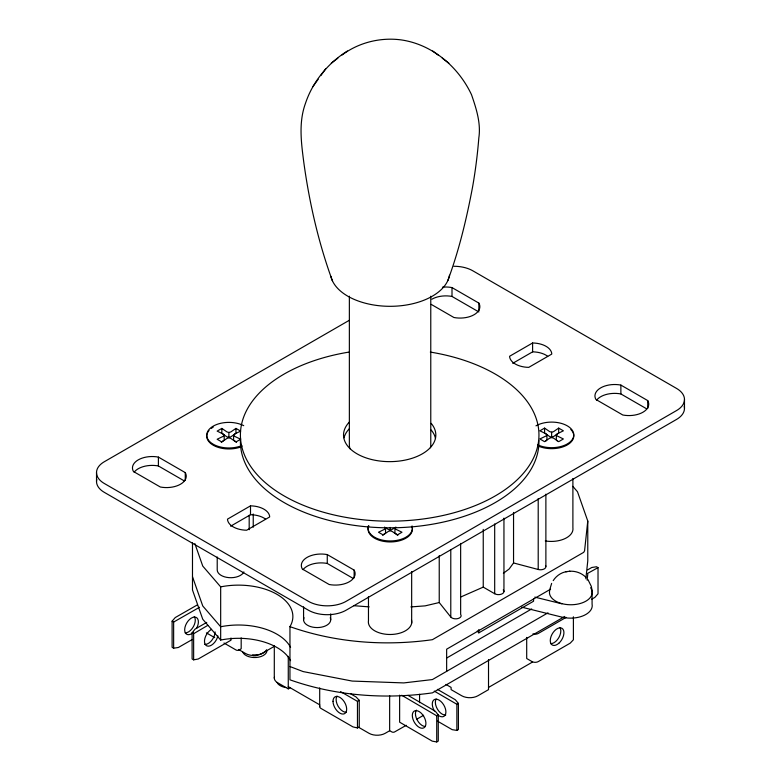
<?xml version="1.0" encoding="UTF-8"?>
<svg xmlns="http://www.w3.org/2000/svg" width="781" height="781" viewBox="0 0 781 781"><rect width="100%" height="100%" fill="white"/><g stroke="black" fill="none" stroke-linecap="round" stroke-linejoin="round"><path stroke-width="1.17" d="M197.486 604.816L175.266 617.546L172.113 621.168L172.113 647.312L173.636 648.201L178.361 647.488L192.116 639.61M173.636 648.201L173.636 622.057L172.113 621.168M206.74 622.398L195.104 629.076L192.106 632.805L192.106 658.959L193.639 659.847L198.198 659.018L230.991 640.195L230.991 637.989M193.639 659.847L193.639 633.694L207.717 625.415M274.297 678.084L274.307 645.477M274.395 677.225A11.403 6.58 0 0 0 277.636 682.731L288.267 688.871L288.277 656.323M358.567 727.267L369.062 733.32A11.403 6.58 0 0 0 385.179 733.32L389.651 730.743L389.651 695.559M488.515 659.515L488.515 689.652L477.884 695.783A11.403 6.58 0 0 1 461.756 695.783L451.106 689.623L451.106 687.407L445.922 684.42M572.824 486.348L577.491 491.766L587.771 521.034L584.569 550.83L583.7 552.333L432.401 639.688C384.945 646.395 335.195 642.656 289.956 626.645A54.348 31.377 0 0 0 276.845 594.263A54.348 31.377 0 0 0 220.672 586.873L202.757 566.088L194.859 543.576M585.848 578.799L587.771 560.914L587.771 521.034M587.127 580.176L587.771 574.211M549.697 589.782L551.65 583.397M447.738 280.769C459.033 250.486 466.54 218.944 472.534 187.235C475.414 170.922 477.513 154.482 478.821 137.964C481.067 123.213 476.273 108.559 471.529 94.735C458.398 66.717 432.176 44.332 401.092 39.89C380.503 37.137 358.694 42.506 342.088 55.002M347.428 51.009C328.127 63.036 312.693 81.634 305.498 103.268C298.449 122.578 301.271 142.786 303.838 162.653C309.383 202.826 318.463 242.647 332.394 280.769M553.221 580.615C556.248 575.802 561.588 572.141 567.328 571.536M312.849 86.711L318.17 79.291M320.835 75.581L325.609 68.933M513.547 512.424L513.547 562.955L509.153 568.988L503.374 573.303M224.196 435.183L223.278 436.276L217.147 439.254L221.843 441.968L226.988 438.424L228.892 437.897L230.795 438.424L235.95 441.968L240.646 439.254L234.515 436.276L233.597 435.183L234.515 434.08L240.646 431.112L235.95 428.398L230.795 431.942L228.892 432.469L226.988 431.942L221.843 428.398L217.147 431.112L223.278 434.08L224.196 435.183L224.196 440.113L221.238 442.202M384.613 527.068L385.531 528.171L384.613 529.264L378.482 532.232L383.188 534.946L388.333 531.412L390.236 530.875L392.14 531.412L397.285 534.946L401.99 532.232L395.85 529.264L394.932 528.171L395.85 527.068M546.934 434.89L546.017 435.983L539.886 438.961L544.582 441.675L549.726 438.131L551.63 437.604L553.534 438.131L558.679 441.675L563.384 438.961L557.253 435.983L556.336 434.89L557.253 433.787L563.384 430.819L558.679 428.105L553.534 431.649L551.63 432.176L549.726 431.649L544.582 428.105L539.886 430.819L546.017 433.787L546.934 434.89L546.934 439.82L546.017 440.923M331.3 63.115L337.841 58.214M395.567 527.497L390.236 530.387L385.755 528.083M349.312 320.288L104.664 461.532A26.691 15.405 0 0 0 104.664 483.693L308.075 601.136A26.691 15.405 0 0 0 346.461 601.136L676.531 410.572A27.14 15.669 0 0 0 676.531 388.411L473.11 270.968A26.691 15.405 0 0 0 453.927 266.272M250.506 505.854L227.476 519.15A19.671 11.364 0 0 0 246.669 530.221L269.699 516.934A19.671 11.364 0 0 0 250.506 505.854L250.506 514.718L230.62 526.199M532.603 342.986L509.573 356.282A19.671 11.364 0 0 0 528.766 367.363L551.796 354.066A19.671 11.364 0 0 0 532.603 342.986L532.603 351.85L512.717 363.331M288.267 688.871L290.21 687.758M550.566 589.196L446.644 649.187L446.644 671.348M340.584 691.605L357.464 701.348L359.25 700.323L356.068 696.955L350.913 693.977M477.25 631.019L478.812 632.844L533.56 601.233L533.56 599.017M446.673 658.032L531.705 608.946M547.979 612.841L432.401 679.568L403.797 682.916L352.182 681.071L303.145 671.582L289.956 666.535M319.859 705.985A4.393 2.538 0 0 0 320.991 708.435L352.963 726.896L357.464 727.96L359.25 726.935L359.25 700.323M564.79 616.434L432.401 692.864C384.945 699.571 335.195 695.842 289.956 679.821L289.956 626.645M566.098 617.38L538.255 633.459A4.393 2.538 0 0 1 532.945 633.86M406.266 725.295L394.376 732.051A2.167 1.25 0 0 1 392.218 732.1L389.651 730.743M416.595 719.321L423.624 715.269M488.515 687.436L532.583 662.005M437.458 721.117L452.179 729.659L456.865 730.42L456.865 704.267L458.398 703.388L455.294 699.727L437.409 689.35M456.865 730.42L458.408 729.532L458.398 703.388M199.526 607.267L173.636 622.057M273.37 646.902L261.781 653.56A11.373 6.57 0 0 1 245.683 653.57L238.508 649.48M587.537 569.925L591.773 567.494L596.489 566.752L598.021 567.641L598.021 593.785L594.868 597.387L591.695 599.203M587.458 573.488L598.021 567.641M399.628 695.158L399.628 722.181L432.205 741.12L436.725 741.95L436.725 715.806L438.268 714.918L435.32 711.237L408.004 695.354M436.725 741.95L438.268 741.071L438.268 714.918M382.573 535.19L385.531 533.101L385.531 528.171M460.624 597.055L483.244 587.117L494.685 593.726A5.428 3.134 0 0 0 501.822 593.99A5.428 3.134 0 0 0 503.218 589.938M221.843 428.398L221.843 433.328L226.988 436.872L228.892 437.399L230.795 436.872L235.95 433.328L235.95 428.398M544.582 428.105L544.582 433.035L549.726 436.579L551.63 437.106L553.534 436.579L558.679 433.035L558.679 428.105M460.644 543.42L460.644 614.393A5.428 3.134 0 0 1 457.988 618.552A5.428 3.134 0 0 1 450.783 617.019L439.234 602.542L425.157 605.861L410.884 606.915M569.515 571.253C575.46 570.843 581.513 572.932 585.76 577.188M565.766 571.741L569.915 571.194M353.793 605.685L369.149 606.886M534.8 597.114L561.959 603.83M521.815 607.188L561.959 617.127A21.712 12.535 0 0 0 592.076 604.123L592.076 590.827L590.67 587.654M513.547 562.955L538.207 569.486A5.428 3.134 0 0 0 544.162 568.939A5.428 3.134 0 0 0 545.558 565.551M236.555 442.202L233.597 440.113L233.597 435.183M397.9 535.19L394.932 533.101L394.932 528.171M442.436 287.183A19.759 11.412 0 0 1 452.004 287.584L478.87 303.096L478.87 310.858M647.742 400.594A19.759 11.412 0 0 1 642.948 412.231A19.759 11.412 0 0 1 622.799 415.004L595.932 399.491A19.759 11.412 0 0 1 600.726 387.854A19.759 11.412 0 0 1 620.875 385.082L647.742 400.594L647.742 408.356M431.854 299.221A19.759 11.412 0 0 1 452.004 296.448L478.87 311.961M596.635 400.155A19.759 11.412 0 0 1 620.875 393.946L646.707 408.863M431.19 304.375L453.927 317.506A19.759 11.412 0 0 0 474.077 314.733A19.759 11.412 0 0 0 478.87 303.096M185.263 472.612A19.759 11.412 0 0 1 180.46 484.249A19.759 11.412 0 0 1 160.32 487.012L133.453 471.509A19.759 11.412 0 0 1 138.247 459.872A19.759 11.412 0 0 1 158.397 457.1L185.263 472.612L185.263 480.364M354.135 570.11A19.759 11.412 0 0 1 349.341 581.747A19.759 11.412 0 0 1 329.191 584.51L302.325 569.007A19.759 11.412 0 0 1 307.118 557.37A19.759 11.412 0 0 1 327.268 554.598L354.135 570.11L354.135 577.862M134.156 472.173A19.759 11.412 0 0 1 158.397 465.964L184.228 480.881M303.028 569.671A19.759 11.412 0 0 1 327.268 563.462L353.1 578.379M206.418 632.883L214.687 637.647M223.991 643.027L235.921 649.919A2.177 1.259 0 0 0 238.508 650.231L241.183 648.806L241.183 637.882M288.267 686.655L319.751 704.843M434.295 691.136L456.865 704.267M401.727 695.266L436.725 715.806M192.106 632.805L193.639 633.694M432.703 51.009L438.043 55.002M442.29 58.214L448.831 63.115M290.571 660.667A54.348 31.377 0 0 0 220.672 640.049L202.757 619.265L192.487 589.997L192.487 542.863M557.253 440.923L556.336 439.82L556.336 434.89M587.966 579.619L591.295 586.346L592.183 590.797M192.487 576.71L202.757 605.968L220.672 626.752A54.348 31.377 0 0 1 290.571 647.371M684.478 399.491L684.478 408.356M620.875 385.082L620.875 393.946M573.4 616.795L573.4 639.776L570.228 643.144L538.255 661.595A4.393 2.538 0 0 1 532.037 661.595L526.697 658.51L526.697 637.413M572.893 478.47L572.893 527.79A21.712 12.535 0 0 1 545.294 540.94M551.63 432.176L551.63 437.106M545.88 494.168L545.88 566.342M538.207 498.512L538.207 569.486M503.95 518.125L503.95 591.51M494.685 523.953L494.685 593.726M483.244 529.381L483.244 587.117M478.812 629.525L478.812 632.844M452.004 287.584L452.004 296.448M450.783 549.658L450.783 617.019M439.234 555.623L439.234 602.542M430.77 296.194L430.77 444.682A40.71 23.498 0 0 1 430.429 447.757M419.573 694.26L419.573 702.695M411.665 571.507L411.665 623.228M390.236 527.429L390.236 530.387M368.466 596.625L368.466 620.68A21.712 12.535 0 0 0 390.705 634.484A21.712 12.535 0 0 0 411.499 619.958M357.464 701.348L357.464 727.96M349.361 296.194L349.361 444.682A40.71 23.498 0 0 0 349.976 448.772M330.714 613.876L330.714 619.743M327.268 554.598L327.268 563.462M319.702 687.876L319.702 706.639M303.575 606.837L303.575 619.743M256.227 657.28L253.151 657.28M253.239 513.996L253.239 527.224M249.188 515.255L249.188 529.694M228.892 432.469L228.892 437.399M220.672 586.873L220.672 640.049M217.216 556.98L217.216 569.886A13.57 7.83 0 0 0 229.018 577.647A13.57 7.83 0 0 0 243.897 571.907M158.397 457.1L158.397 465.964M96.522 472.612L96.522 481.477M267.004 650.427A12.311 7.107 0 0 1 256.295 657.475A12.311 7.107 0 0 1 242.803 652.272M266.585 649.763A12.311 7.107 0 0 1 252.546 654.917M285.817 687.544A12.311 7.107 0 0 1 277.109 682.526M592.115 591.315A21.38 12.34 0 0 1 569.935 604.748A21.38 12.34 0 0 1 549.765 590.299M431.171 423.351A46.138 26.632 0 0 1 388.45 461.63A46.138 26.632 0 0 1 349.312 422.101M538.929 440.484A149.269 86.174 0 0 1 387.601 527.81A149.269 86.174 0 0 1 240.538 438.092M430.311 352.075A149.269 86.174 0 0 1 511.477 484.816A149.269 86.174 0 0 1 267.649 484.63A149.269 86.174 0 0 1 349.429 352.016M344.03 437.78A46.138 26.632 0 0 1 349.312 428.749M431.171 429.999A46.138 26.632 0 0 1 435.505 438.561M412.056 526.931A22.161 12.789 0 0 1 389.27 541.936A22.161 12.789 0 0 1 368.837 525.838M412.056 525.945A22.161 12.789 0 0 1 390.236 540.96A22.161 12.789 0 0 1 368.417 525.945M241.915 446.517A22.161 12.789 0 0 1 217.147 447.015A22.161 12.789 0 0 1 207.072 433.943M207.492 432.859A22.161 12.789 0 0 1 209.025 430.507M211.319 428.378A22.161 12.789 0 0 1 213.223 427.119M241.915 445.531A22.161 12.789 0 0 1 211.915 443.403A22.161 12.789 0 0 1 213.506 425.977A22.161 12.789 0 0 1 243.731 425.674M573.039 432.567A22.161 12.789 0 0 1 563.697 446.605A22.161 12.789 0 0 1 537.689 445.814M570.823 429.482A22.161 12.789 0 0 1 572.619 431.766M535.961 425.84A22.161 12.789 0 0 1 566.742 425.538A22.161 12.789 0 0 1 568.353 443.286A22.161 12.789 0 0 1 537.689 444.828M445.756 715.015A9.665 5.565 60.1 0 1 437.497 709.265A9.665 5.565 60.1 0 1 436.169 699.005M425.469 726.476A9.665 5.555 60.2 0 1 417.288 720.189A9.665 5.555 60.2 0 1 416.449 710.144M346.364 712.252A9.665 5.574 60 0 1 338.114 706.239A9.665 5.574 60 0 1 337.031 696.086M434.421 711.032A9.665 5.565 60.1 0 1 436.023 699.171A9.665 5.565 60.1 0 1 445.853 710.993A9.665 5.565 60.1 0 1 437.526 714.761M559.909 627.494A9.665 5.574 -60 0 1 558.815 637.638A9.665 5.574 -60 0 1 550.576 643.651M217.879 635.88A9.665 5.594 -59.9 0 1 209.923 645.897A9.665 5.594 -59.9 0 1 204.524 640.342A9.665 5.594 -59.9 0 1 211.534 629.359M194.274 616.58A9.665 5.594 -59.8 0 1 193.424 626.616A9.665 5.594 -59.8 0 1 185.185 632.874M193.503 632.298A9.665 5.594 -59.8 0 1 184.687 629.33A9.665 5.594 -59.8 0 1 194.244 617.068A9.665 5.594 -59.8 0 1 196.519 628.422M215.107 631.907A9.665 5.594 -59.9 0 1 204.661 644.374M449.485 275.215A59.707 34.471 0 0 1 391.047 306.308A59.707 34.471 0 0 1 330.871 276.347M96.756 479.427A26.691 15.405 0 0 0 104.664 492.557L308.075 610A26.691 15.405 0 0 0 346.461 610L676.531 419.436A27.14 15.669 0 0 0 684.244 406.305M250.506 514.718A19.671 11.364 0 0 1 265.589 519.121M532.603 351.85A19.671 11.364 0 0 1 547.686 356.253M330.246 617.712A13.57 7.83 0 0 1 317.145 627.573A13.57 7.83 0 0 1 304.034 617.712M333.009 701.299A9.665 5.574 60 0 0 343.25 714.049A9.665 5.574 60 0 0 343.25 700.381A9.665 5.574 60 0 0 333.009 701.299M412.495 717.407A9.665 5.555 60.2 0 0 423.79 727.892A9.665 5.555 60.2 0 0 421.076 713.024A9.665 5.555 60.2 0 0 412.495 717.407M558.864 643.241A9.665 5.574 -60 0 0 561.929 628.275A9.665 5.574 -60 0 0 550.498 638.419A9.665 5.574 -60 0 0 558.864 643.241"/></g></svg>
